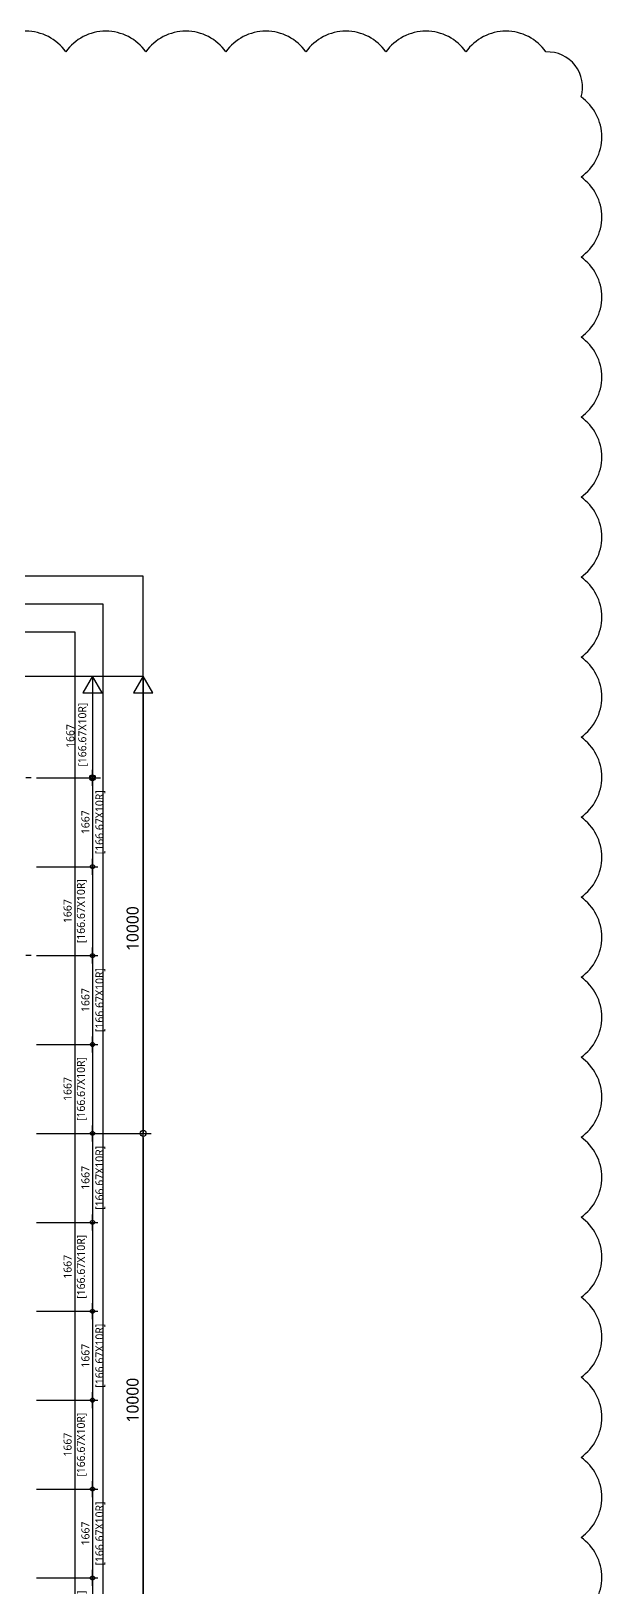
# Model space of a CAD drawing. Header units: millimetres. Extents: x -65167 to 413267, y -17142 to 66587.
# Drawn here: x 280217 to 290914, y 37407 to 66587 of the extents above; entities that cross this region are included whole.
import ezdxf

# ---------------------------------------------------------------- set-up
doc = ezdxf.new("R2010")
doc.units = ezdxf.units.MM
doc.header["$LTSCALE"] = 75
doc.header["$MEASUREMENT"] = 0
doc.header["$PDSIZE"] = -10
doc.linetypes.add('CENTER', pattern=[2, 1.25, -0.25, 0.25, -0.25])
doc.layers.get('0').update_dxf_attribs({"linetype": 'CONTINUOUS'})
doc.layers.get('Defpoints').update_dxf_attribs({"color": 171, "linetype": 'CONTINUOUS'})
for name, color, linetype in [('CEN(ST)', 1, 'CENTER'), ('NDIM', 7, 'CONTINUOUS'), ('SYM', 7, 'CONTINUOUS')]:
    doc.layers.add(name, color=color, linetype=linetype)
doc.layers.add('CHECK', color=30, linetype='CONTINUOUS', plot=False)
doc.styles.add('CGS', font='cgse', dxfattribs={"bigfont": 'cgs'})
doc.styles.add('나눔바른고딕', font='NanumBarunGothic.ttf')
doc.dimstyles.new('NDIM 1200', dxfattribs={"dimscale": 75, "dimtxt": 3, "dimasz": 1, "dimexe": 2, "dimexo": 2, "dimgap": 1, "dimtad": 1, "dimdec": 0, "dimdsep": 46, "dimtxsty": 'CGS', "dimblk": 'DOT0', "dimcen": 1, "dimdle": 8, "dimclrd": 256, "dimclre": 256, "dimclrt": 256, "dimadec": 0, "dimazin": 0, "dimtfac": 1, "dimtdec": 0, "dimtix": 1, "dimtmove": 2, "dimatfit": 3, "dimldrblk": 'DOT0', "dimfxl": 1, "dimtolj": 1, "dimtzin": 0, "dimlwd": -1, "dimlwe": -1, "dimarcsym": 0})

# ---------------------------------------------------------------- blocks, each defined once
blk = doc.blocks.new('DOT0')
blk.add_line((-3, 0), (3, 0))
at = {"color": 6}
blk.add_circle((0, 0), 0.75, dxfattribs=at)
blk = doc.blocks.new('*D1058')
at = {"layer": 'Defpoints', "color": 0, "ltscale": 0.4, "transparency": 16777216}
for p in [(280217, 45925), (280217, 35925), (282317, 35925)]:
    blk.add_point(p, dxfattribs=at)
at = {"layer": 'NDIM', "ltscale": 0.4, "transparency": 16777216}
for p, q in [((280367, 45925), (282467, 45925)), ((282317, 45850), (282317, 36000)), ((280367, 35925), (282467, 35925))]:
    blk.add_line(p, q, dxfattribs=at)
at = {"layer": 'NDIM', "ltscale": 0.4, "transparency": 16777216, "xscale": 75, "yscale": 75, "zscale": 75}
for p, rotation in [((282317, 45925), 90), ((282317, 35925), 270)]:
    blk.add_blockref('DOT0', p, dxfattribs=dict(at, rotation=rotation))
at = {"layer": 'NDIM', "ltscale": 0.4, "transparency": 16777216, "insert": (282120, 40925), "char_height": 225, "attachment_point": 5, "rotation": 90, "style": '나눔바른고딕'}
blk.add_mtext('\\A1;10000', dxfattribs=at)
blk = doc.blocks.new('*D1061')
at = {"layer": 'Defpoints', "color": 0, "ltscale": 0.4, "transparency": 16777216}
for p in [(280217, 37592), (280217, 35925), (281367, 35925)]:
    blk.add_point(p, dxfattribs=at)
at = {"layer": 'NDIM', "ltscale": 0.4, "transparency": 16777216}
for p, q in [((280317, 37592), (281467, 37592)), ((281367, 37542), (281367, 35975)), ((280317, 35925), (281467, 35925))]:
    blk.add_line(p, q, dxfattribs=at)
at = {"layer": 'NDIM', "ltscale": 0.4, "transparency": 16777216, "xscale": 50, "yscale": 50, "zscale": 50}
for p, rotation in [((281367, 37592), 90), ((281367, 35925), 270)]:
    blk.add_blockref('DOT0', p, dxfattribs=dict(at, rotation=rotation))
at = {"layer": 'NDIM', "ltscale": 0.4, "transparency": 16777216, "insert": (281042, 36758), "char_height": 150, "attachment_point": 5, "rotation": 90, "style": '나눔바른고딕'}
blk.add_mtext('\\A1;1667\\P[166.67X10R]', dxfattribs=at)
blk = doc.blocks.new('*D1062')
at = {"layer": 'Defpoints', "color": 0, "ltscale": 0.4, "transparency": 16777216}
for p in [(280217, 39258), (280217, 37592), (281367, 37592)]:
    blk.add_point(p, dxfattribs=at)
at = {"layer": 'NDIM', "ltscale": 0.4, "transparency": 16777216}
for p, q in [((280317, 39258), (281467, 39258)), ((281367, 39208), (281367, 37642)), ((280317, 37592), (281467, 37592))]:
    blk.add_line(p, q, dxfattribs=at)
at = {"layer": 'NDIM', "ltscale": 0.4, "transparency": 16777216, "xscale": 50, "yscale": 50, "zscale": 50}
for p, rotation in [((281367, 39258), 90), ((281367, 37592), 270)]:
    blk.add_blockref('DOT0', p, dxfattribs=dict(at, rotation=rotation))
at = {"layer": 'NDIM', "ltscale": 0.4, "transparency": 16777216, "char_height": 150, "attachment_point": 5, "rotation": 90, "style": '나눔바른고딕'}
for s, insert in [('\\A1;[166.67X10R]', (281514, 38425)), ('\\A1;1667', (281236, 38425))]:
    blk.add_mtext(s, dxfattribs=dict(at, insert=insert))
blk = doc.blocks.new('*D1063')
at = {"layer": 'Defpoints', "color": 0, "ltscale": 0.4, "transparency": 16777216}
for p in [(280217, 40925), (280217, 39258), (281367, 39258)]:
    blk.add_point(p, dxfattribs=at)
at = {"layer": 'NDIM', "ltscale": 0.4, "transparency": 16777216}
for p, q in [((280317, 40925), (281467, 40925)), ((281367, 40875), (281367, 39308)), ((280317, 39258), (281467, 39258))]:
    blk.add_line(p, q, dxfattribs=at)
at = {"layer": 'NDIM', "ltscale": 0.4, "transparency": 16777216, "xscale": 50, "yscale": 50, "zscale": 50}
for p, rotation in [((281367, 40925), 90), ((281367, 39258), 270)]:
    blk.add_blockref('DOT0', p, dxfattribs=dict(at, rotation=rotation))
at = {"layer": 'NDIM', "ltscale": 0.4, "transparency": 16777216, "insert": (281042, 40091), "char_height": 150, "attachment_point": 5, "rotation": 90, "style": '나눔바른고딕'}
blk.add_mtext('\\A1;1667\\P[166.67X10R]', dxfattribs=at)
blk = doc.blocks.new('*D1064')
at = {"layer": 'Defpoints', "color": 0, "ltscale": 0.4, "transparency": 16777216}
for p in [(280217, 42592), (280217, 40925), (281367, 40925)]:
    blk.add_point(p, dxfattribs=at)
at = {"layer": 'NDIM', "ltscale": 0.4, "transparency": 16777216}
for p, q in [((280317, 42592), (281467, 42592)), ((281367, 42542), (281367, 40975)), ((280317, 40925), (281467, 40925))]:
    blk.add_line(p, q, dxfattribs=at)
at = {"layer": 'NDIM', "ltscale": 0.4, "transparency": 16777216, "xscale": 50, "yscale": 50, "zscale": 50}
for p, rotation in [((281367, 42592), 90), ((281367, 40925), 270)]:
    blk.add_blockref('DOT0', p, dxfattribs=dict(at, rotation=rotation))
at = {"layer": 'NDIM', "ltscale": 0.4, "transparency": 16777216, "char_height": 150, "attachment_point": 5, "rotation": 90, "style": '나눔바른고딕'}
for s, insert in [('\\A1;[166.67X10R]', (281514, 41758)), ('\\A1;1667', (281236, 41758))]:
    blk.add_mtext(s, dxfattribs=dict(at, insert=insert))
blk = doc.blocks.new('*D1065')
at = {"layer": 'Defpoints', "color": 0, "ltscale": 0.4, "transparency": 16777216}
for p in [(280217, 44258), (280217, 42592), (281367, 42592)]:
    blk.add_point(p, dxfattribs=at)
at = {"layer": 'NDIM', "ltscale": 0.4, "transparency": 16777216}
for p, q in [((280317, 44258), (281467, 44258)), ((281367, 44208), (281367, 42642)), ((280317, 42592), (281467, 42592))]:
    blk.add_line(p, q, dxfattribs=at)
at = {"layer": 'NDIM', "ltscale": 0.4, "transparency": 16777216, "xscale": 50, "yscale": 50, "zscale": 50}
for p, rotation in [((281367, 44258), 90), ((281367, 42592), 270)]:
    blk.add_blockref('DOT0', p, dxfattribs=dict(at, rotation=rotation))
at = {"layer": 'NDIM', "ltscale": 0.4, "transparency": 16777216, "insert": (281042, 43425), "char_height": 150, "attachment_point": 5, "rotation": 90, "style": '나눔바른고딕'}
blk.add_mtext('\\A1;1667\\P[166.67X10R]', dxfattribs=at)
blk = doc.blocks.new('*D1066')
at = {"layer": 'Defpoints', "color": 0, "ltscale": 0.4, "transparency": 16777216}
for p in [(280217, 45925), (280217, 44258), (281367, 44258)]:
    blk.add_point(p, dxfattribs=at)
at = {"layer": 'NDIM', "ltscale": 0.4, "transparency": 16777216}
for p, q in [((280317, 45925), (281467, 45925)), ((281367, 45875), (281367, 44308)), ((280317, 44258), (281467, 44258))]:
    blk.add_line(p, q, dxfattribs=at)
at = {"layer": 'NDIM', "ltscale": 0.4, "transparency": 16777216, "xscale": 50, "yscale": 50, "zscale": 50}
for p, rotation in [((281367, 45925), 90), ((281367, 44258), 270)]:
    blk.add_blockref('DOT0', p, dxfattribs=dict(at, rotation=rotation))
at = {"layer": 'NDIM', "ltscale": 0.4, "transparency": 16777216, "char_height": 150, "attachment_point": 5, "rotation": 90, "style": '나눔바른고딕'}
for s, insert in [('\\A1;[166.67X10R]', (281514, 45092)), ('\\A1;1667', (281236, 45092))]:
    blk.add_mtext(s, dxfattribs=dict(at, insert=insert))
blk = doc.blocks.new('*D1067')
at = {"layer": 'Defpoints', "color": 0, "ltscale": 0.4, "transparency": 16777216}
for p in [(280217, 47592), (280217, 45925), (281367, 45925)]:
    blk.add_point(p, dxfattribs=at)
at = {"layer": 'NDIM', "ltscale": 0.4, "transparency": 16777216}
for p, q in [((280317, 47592), (281467, 47592)), ((281367, 47542), (281367, 45975)), ((280317, 45925), (281467, 45925))]:
    blk.add_line(p, q, dxfattribs=at)
at = {"layer": 'NDIM', "ltscale": 0.4, "transparency": 16777216, "xscale": 50, "yscale": 50, "zscale": 50}
for p, rotation in [((281367, 47592), 90), ((281367, 45925), 270)]:
    blk.add_blockref('DOT0', p, dxfattribs=dict(at, rotation=rotation))
at = {"layer": 'NDIM', "ltscale": 0.4, "transparency": 16777216, "insert": (281042, 46758), "char_height": 150, "attachment_point": 5, "rotation": 90, "style": '나눔바른고딕'}
blk.add_mtext('\\A1;1667\\P[166.67X10R]', dxfattribs=at)
blk = doc.blocks.new('*D1068')
at = {"layer": 'Defpoints', "color": 0, "ltscale": 0.4, "transparency": 16777216}
for p in [(280217, 49258), (280217, 47592), (281367, 47592)]:
    blk.add_point(p, dxfattribs=at)
at = {"layer": 'NDIM', "ltscale": 0.4, "transparency": 16777216}
for p, q in [((280317, 49258), (281467, 49258)), ((281367, 49208), (281367, 47642)), ((280317, 47592), (281467, 47592))]:
    blk.add_line(p, q, dxfattribs=at)
at = {"layer": 'NDIM', "ltscale": 0.4, "transparency": 16777216, "xscale": 50, "yscale": 50, "zscale": 50}
for p, rotation in [((281367, 49258), 90), ((281367, 47592), 270)]:
    blk.add_blockref('DOT0', p, dxfattribs=dict(at, rotation=rotation))
at = {"layer": 'NDIM', "ltscale": 0.4, "transparency": 16777216, "char_height": 150, "attachment_point": 5, "rotation": 90, "style": '나눔바른고딕'}
for s, insert in [('\\A1;[166.67X10R]', (281514, 48425)), ('\\A1;1667', (281236, 48425))]:
    blk.add_mtext(s, dxfattribs=dict(at, insert=insert))
blk = doc.blocks.new('*D1069')
at = {"layer": 'Defpoints', "color": 0, "ltscale": 0.4, "transparency": 16777216}
for p in [(280217, 50925), (280217, 49258), (281367, 49258)]:
    blk.add_point(p, dxfattribs=at)
at = {"layer": 'NDIM', "ltscale": 0.4, "transparency": 16777216}
for p, q in [((280317, 50925), (281467, 50925)), ((281367, 50875), (281367, 49308)), ((280317, 49258), (281467, 49258))]:
    blk.add_line(p, q, dxfattribs=at)
at = {"layer": 'NDIM', "ltscale": 0.4, "transparency": 16777216, "xscale": 50, "yscale": 50, "zscale": 50}
for p, rotation in [((281367, 50925), 90), ((281367, 49258), 270)]:
    blk.add_blockref('DOT0', p, dxfattribs=dict(at, rotation=rotation))
at = {"layer": 'NDIM', "ltscale": 0.4, "transparency": 16777216, "insert": (281042, 50091), "char_height": 150, "attachment_point": 5, "rotation": 90, "style": '나눔바른고딕'}
blk.add_mtext('\\A1;1667\\P[166.67X10R]', dxfattribs=at)
blk = doc.blocks.new('*D1070')
at = {"layer": 'Defpoints', "color": 0, "ltscale": 0.4, "transparency": 16777216}
for p in [(280217, 52592), (280217, 50925), (281367, 50925)]:
    blk.add_point(p, dxfattribs=at)
at = {"layer": 'NDIM', "ltscale": 0.4, "transparency": 16777216}
for p, q in [((280317, 52592), (281467, 52592)), ((281367, 52542), (281367, 50975)), ((280317, 50925), (281467, 50925))]:
    blk.add_line(p, q, dxfattribs=at)
at = {"layer": 'NDIM', "ltscale": 0.4, "transparency": 16777216, "xscale": 50, "yscale": 50, "zscale": 50}
for p, rotation in [((281367, 52592), 90), ((281367, 50925), 270)]:
    blk.add_blockref('DOT0', p, dxfattribs=dict(at, rotation=rotation))
at = {"layer": 'NDIM', "ltscale": 0.4, "transparency": 16777216, "char_height": 150, "attachment_point": 5, "rotation": 90, "style": '나눔바른고딕'}
for s, insert in [('\\A1;[166.67X10R]', (281514, 51758)), ('\\A1;1667', (281236, 51758))]:
    blk.add_mtext(s, dxfattribs=dict(at, insert=insert))

msp = doc.modelspace()

# ---------------------------------------------------------------- linework, layer by layer
for points in [[(281547.5, 54183.3), (281367.1, 54495.8), (281186.6, 54183.3)], [(282497.5, 54183.3), (282317.1, 54495.8), (282136.6, 54183.3)]]:
    msp.add_lwpolyline(points, close=True)
at = {"layer": 'CEN(ST)'}
for p, q in [((280217.1, 52591.6), (270017.1, 52591.6)), ((280217.1, 49258.3), (270017.1, 49258.3))]:
    msp.add_line(p, q, dxfattribs=at)
at = {"layer": 'CHECK'}
msp.add_lwpolyline([(290523.4, 36853.4, 0.5205671), (290523.4, 38353.4, 0.5205671), (290523.4, 39853.4, 0.5205671), (290523.4, 41353.4, 0.5205671), (290523.4, 42853.4, 0.5205671), (290523.4, 44353.4, 0.5205671), (290523.4, 45853.4, 0.5205671), (290523.4, 47353.4, 0.5205671), (290523.4, 48853.4, 0.5205671), (290523.4, 50353.4, 0.5205671), (290523.4, 51853.4, 0.5205671), (290523.4, 53353.4, 0.5205671), (290523.4, 54853.4, 0.5205671), (290523.4, 56353.4, 0.5205671), (290523.4, 57853.4, 0.5205671), (290523.4, 59353.4, 0.5205671), (290523.4, 60853.4, 0.5205671), (290523.4, 62353.4, 0.5205671), (290523.4, 63853.4, 0.5205671), (290523.4, 65353.4, 0.5205671), (289866.8, 66196.9, 0.5205671), (288366.8, 66196.9, 0.5205671), (286866.8, 66196.9, 0.5205671), (285366.8, 66196.9, 0.5205671), (283866.8, 66196.9, 0.5205671), (282366.8, 66196.9, 0.5205671), (280866.8, 66196.9, 0.5205671), (279366.8, 66196.9, 0.5205671)], format="xyb", dxfattribs=at)
at = {"layer": 'Defpoints', "ltscale": 1000}
for points in [[(256926.9, 9316.1), (282317.1, 9316.1), (282317.1, 56370.8), (256926.9, 56370.8)], [(257451.9, 9916.1), (281567.1, 9916.1), (281567.1, 55845.8), (257451.9, 55845.8)], [(257976.9, 9916.1), (281042.1, 9916.1), (281042.1, 55320.8), (257976.9, 55320.8)]]:
    msp.add_lwpolyline(points, close=True, dxfattribs=at)
at = {"layer": 'NDIM', "ltscale": 0.4}
for p, q in [((281367.1, 54495.8), (281367.1, 52666.6)), ((282317.1, 54495.8), (282317.1, 45925)), ((280367.1, 52591.8), (281517.1, 52591.6))]:
    msp.add_line(p, q, dxfattribs=at)
at = {"layer": 'SYM', "ltscale": 10000}
msp.add_lwpolyline([(256926.9, 54495.8), (271147.5, 54495.8), (271336.2, 54169), (271336.2, 54822.6), (271524.9, 54495.8), (282317.1, 54495.8)], dxfattribs=at)

# ---------------------------------------------------------------- block references
at = {"layer": 'NDIM', "ltscale": 0.4, "xscale": 75, "yscale": 75, "zscale": 75, "rotation": 270}
msp.add_blockref('DOT0', (281367.1, 52591.6), dxfattribs=at)

# ---------------------------------------------------------------- texts
at = {"layer": 'NDIM', "ltscale": 0.4, "attachment_point": 5, "rotation": 90, "style": '나눔바른고딕'}
for s, insert, char_height in [('\\A1;[166.67X10R]', (281192.1, 53399.9), 150), ('\\A1;1667', (280952.2, 53374.7), 150), ('\\A1;10000', (282119.9, 49764.3), 225)]:
    msp.add_mtext(s, dxfattribs=dict(at, insert=insert, char_height=char_height))

# ---------------------------------------------------------------- dimensions: what is measured, and where the dimension line sits
at = {"layer": 'NDIM', "ltscale": 0.4}
for base, p1, p2, picture, middle in [((281367.1, 50925), (280217.1, 52591.6), (280217.1, 50925), '*D1070', (281367.1, 51758.3)), ((281367.1, 47591.7), (280217.1, 49258.3), (280217.1, 47591.7), '*D1068', (281367.1, 48425)), ((281367.1, 44258.3), (280217.1, 45925), (280217.1, 44258.3), '*D1066', (281367.1, 45091.6)), ((281367.1, 40925), (280217.1, 42591.6), (280217.1, 40925), '*D1064', (281367.1, 41758.3)), ((281367.1, 37591.7), (280217.1, 39258.3), (280217.1, 37591.7), '*D1062', (281367.1, 38425))]:
    dim = msp.add_linear_dim(base=base, p1=p1, p2=p2, angle=270, text='<>\\X[166.67X10R]', dimstyle='NDIM 1200', override={"dimscale": 50, "dimtxsty": '나눔바른고딕'}, dxfattribs=at)
    dim.commit()
    dim.dimension.update_dxf_attribs({"geometry": picture, "text_midpoint": middle})
for base, p1, p2, picture, middle in [((281367.1, 49258.3), (280217.1, 50925), (280217.1, 49258.3), '*D1069', (281042.1, 50091.3)), ((281367.1, 45925), (280217.1, 47591.7), (280217.1, 45925), '*D1067', (281042.1, 46758.3)), ((281367.1, 42591.6), (280217.1, 44258.3), (280217.1, 42591.6), '*D1065', (281042.1, 43424.6)), ((281367.1, 39258.3), (280217.1, 40925), (280217.1, 39258.3), '*D1063', (281042.1, 40091.3)), ((281367.1, 35925), (280217.1, 37591.7), (280217.1, 35925), '*D1061', (281042.1, 36758.3))]:
    dim = msp.add_linear_dim(base=base, p1=p1, p2=p2, angle=270, text='<>\\X[166.67X10R]', dimstyle='NDIM 1200', override={"dimscale": 50, "dimtxsty": '나눔바른고딕'}, dxfattribs=at)
    dim.commit()
    dim.dimension.update_dxf_attribs({"geometry": picture, "text_midpoint": middle, "dimtype": 160})
dim = msp.add_linear_dim(base=(282317.1, 35925), p1=(280217.1, 45925), p2=(280217.1, 35925), angle=270, dimstyle='NDIM 1200', override={"dimtxsty": '나눔바른고딕'}, dxfattribs=at)
dim.commit()
dim.dimension.update_dxf_attribs({"geometry": '*D1058', "text_midpoint": (282119.9, 40925)})

doc.saveas('drawing.dxf')
